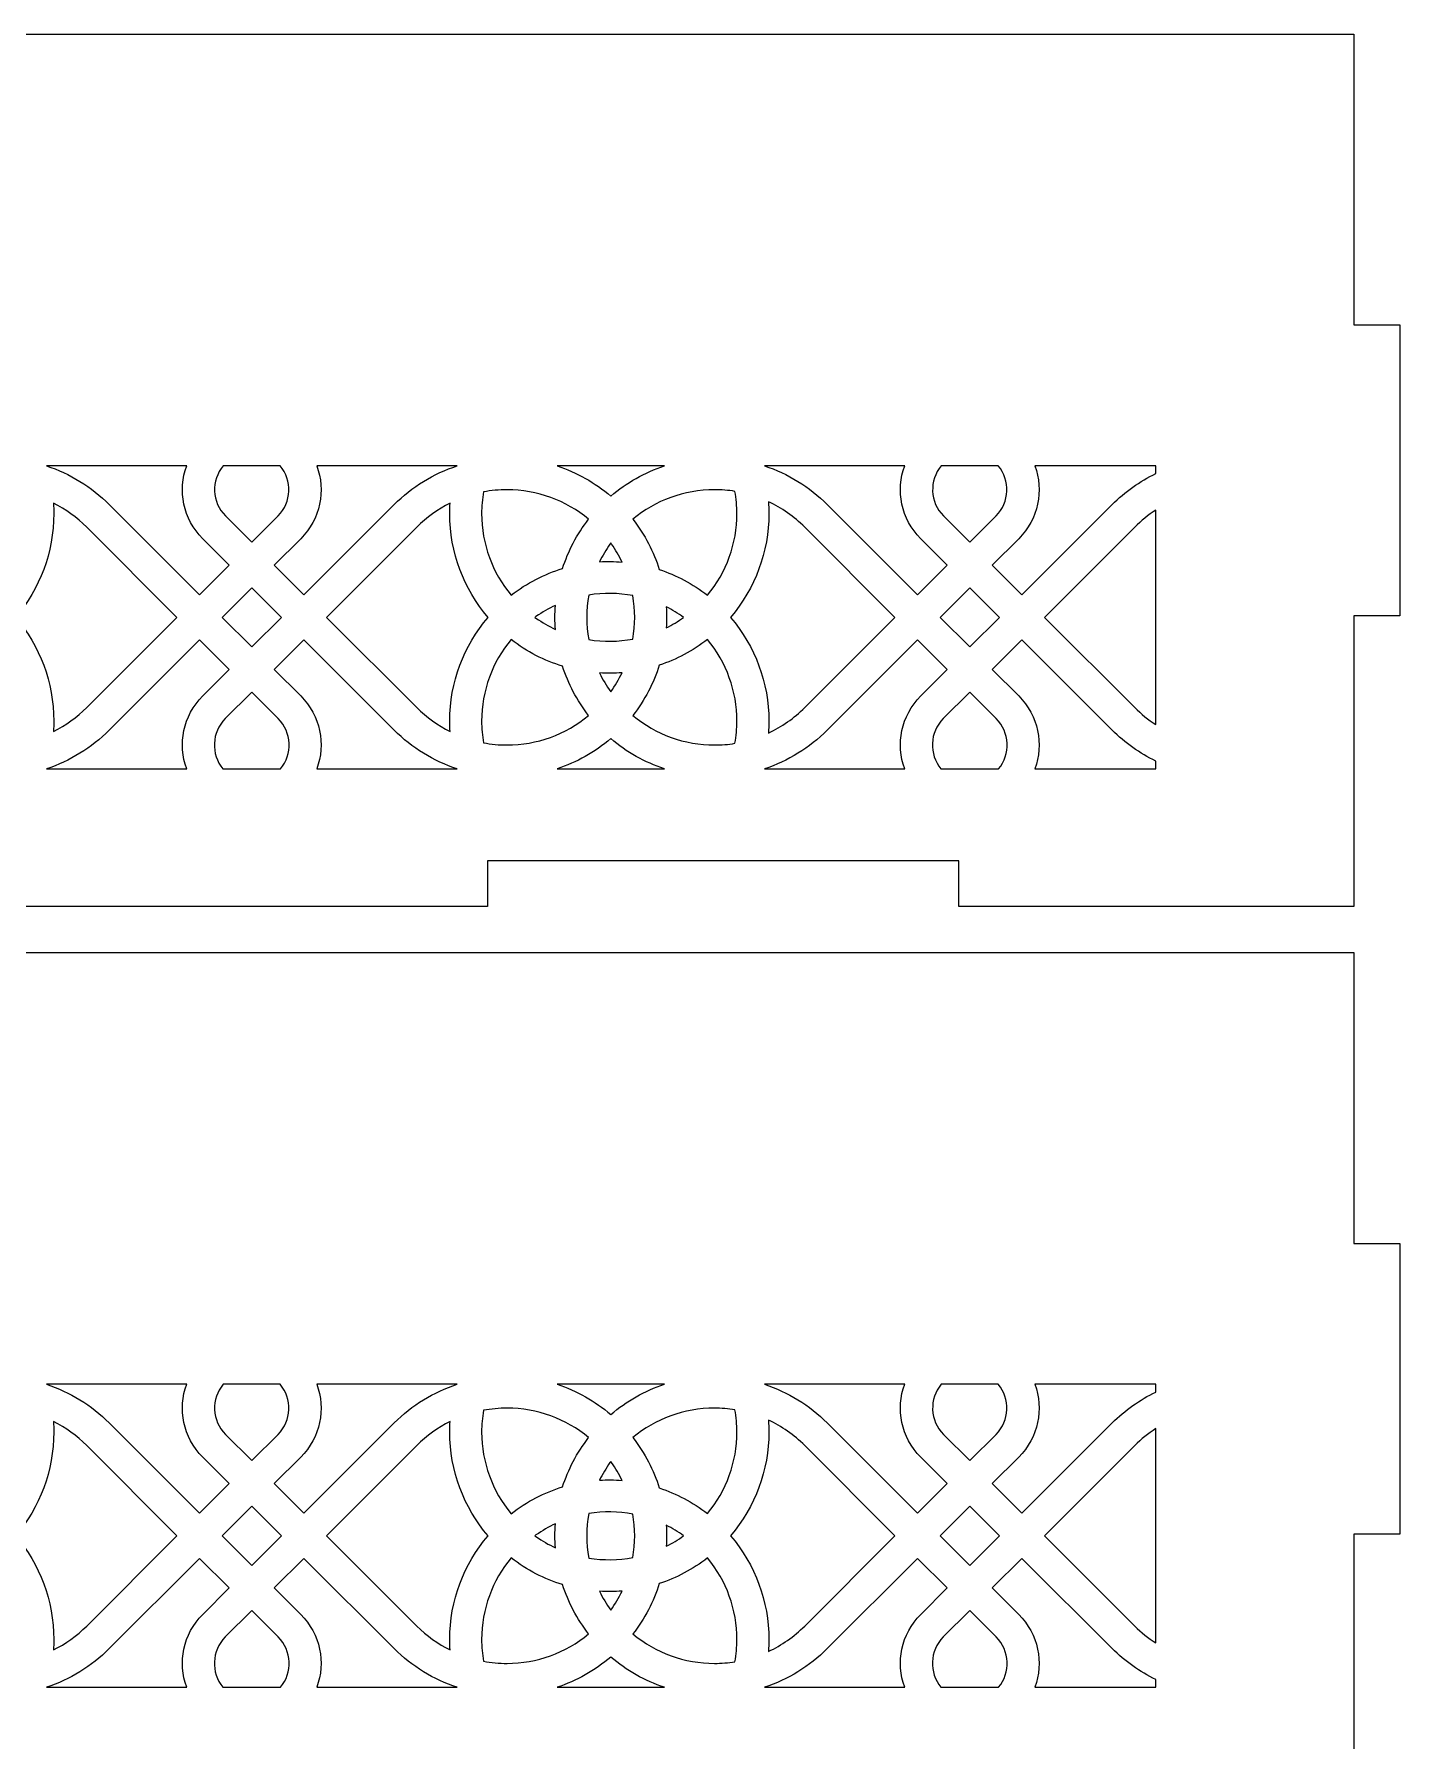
# Model space of a CAD drawing. Header units: millimetres. Extents: x 6 to 316, y -165 to 165.
# Drawn here: x 226.5 to 315.7, y -6.5 to 105 of the extents above; entities that cross this region are included whole.
import ezdxf

# ---------------------------------------------------------------- set-up
doc = ezdxf.new("R2010")
doc.units = ezdxf.units.MM
doc.header["$MEASUREMENT"] = 0
doc.layers.add('Camada 1', color=7, linetype='Continuous')

msp = doc.modelspace()

# ---------------------------------------------------------------- linework, layer by layer
at = {"layer": 'Camada 1', "color": 250, "lineweight": 20}
for points, knots in [([(256.0659, 51), (256.0659, 51), (286.8659, 51), (286.8659, 51), (286.8659, 51), (286.8659, 51), (286.8659, 48), (286.8659, 48), (286.8659, 48), (286.8659, 48), (312.6659, 48), (312.6659, 48), (312.6659, 48), (312.6659, 48), (312.6659, 67), (312.6659, 67), (312.6659, 67), (312.6659, 67), (315.6663, 67), (315.6663, 67), (315.6663, 67), (315.6663, 67), (315.6663, 86), (315.6663, 86), (315.6663, 86), (315.6663, 86), (312.6659, 86), (312.6659, 86), (312.6659, 86), (312.6659, 86), (312.6659, 105), (312.6659, 105), (312.6659, 105), (312.6659, 105), (165.6655, 105), (165.6655, 105), (165.6655, 105), (165.6655, 105), (165.6655, 86), (165.6655, 86), (165.6655, 86), (165.6655, 86), (168.6659, 86), (168.6659, 86), (168.6659, 86), (168.6659, 86), (168.6659, 67), (168.6659, 67), (168.6659, 67), (168.6659, 67), (165.6655, 67), (165.6655, 67), (165.6655, 67), (165.6655, 67), (165.6655, 48), (165.6655, 48), (165.6655, 48), (165.6655, 48), (194.4659, 48), (194.4659, 48), (194.4659, 48), (194.4659, 48), (194.4659, 51), (194.4659, 51), (194.4659, 51), (194.4659, 51), (225.2659, 51), (225.2659, 51), (225.2659, 51), (225.2659, 51), (225.2659, 48), (225.2659, 48), (225.2659, 48), (225.2659, 48), (256.0659, 48), (256.0659, 48), (256.0659, 48), (256.0659, 48), (256.0659, 51), (256.0659, 51)], [0, 0, 0, 0, 0.04761905, 0.04761905, 0.04761905, 0.04761905, 0.0952381, 0.0952381, 0.0952381, 0.0952381, 0.14285714, 0.14285714, 0.14285714, 0.14285714, 0.19047619, 0.19047619, 0.19047619, 0.19047619, 0.23809524, 0.23809524, 0.23809524, 0.23809524, 0.28571429, 0.28571429, 0.28571429, 0.28571429, 0.33333333, 0.33333333, 0.33333333, 0.33333333, 0.38095238, 0.38095238, 0.38095238, 0.38095238, 0.42857143, 0.42857143, 0.42857143, 0.42857143, 0.47619048, 0.47619048, 0.47619048, 0.47619048, 0.52380952, 0.52380952, 0.52380952, 0.52380952, 0.57142857, 0.57142857, 0.57142857, 0.57142857, 0.61904762, 0.61904762, 0.61904762, 0.61904762, 0.66666667, 0.66666667, 0.66666667, 0.66666667, 0.71428571, 0.71428571, 0.71428571, 0.71428571, 0.76190476, 0.76190476, 0.76190476, 0.76190476, 0.80952381, 0.80952381, 0.80952381, 0.80952381, 0.85714286, 0.85714286, 0.85714286, 0.85714286, 0.9047619, 0.9047619, 0.9047619, 0.9047619, 1, 1, 1, 1]), ([(227.2556, 76.7969), (227.2556, 76.7969), (236.417, 76.797), (236.417, 76.797), (236.417, 76.797), (235.8293, 75.1931), (236.179, 73.3233), (237.4665, 72.0358), (237.4665, 72.0358), (237.4665, 72.0358), (239.1936, 70.3088), (239.1936, 70.3088), (239.1936, 70.3088), (239.1936, 70.3088), (237.2571, 68.3724), (237.2571, 68.3724), (237.2571, 68.3724), (237.2571, 68.3724), (231.3608, 74.2684), (231.3608, 74.2684), (231.3608, 74.2684), (230.1979, 75.4314), (228.7887, 76.291), (227.2556, 76.7969)], [0, 0, 0, 0, 0.14285714, 0.14285714, 0.14285714, 0.14285714, 0.28571429, 0.28571429, 0.28571429, 0.28571429, 0.42857143, 0.42857143, 0.42857143, 0.42857143, 0.57142857, 0.57142857, 0.57142857, 0.57142857, 0.71428571, 0.71428571, 0.71428571, 0.71428571, 1, 1, 1, 1]), ([(242.5251, 76.797), (243.3276, 75.8439), (243.2801, 74.4187), (242.3828, 73.5213), (242.3828, 73.5213), (242.3828, 73.5213), (240.6675, 71.806), (240.6675, 71.806), (240.6675, 71.806), (240.6675, 71.806), (238.9522, 73.5213), (238.9522, 73.5213), (238.9522, 73.5213), (238.0549, 74.4187), (238.0074, 75.8439), (238.8099, 76.797), (238.8099, 76.797), (238.8099, 76.797), (242.5251, 76.797), (242.5251, 76.797)], [0, 0, 0, 0, 0.16666667, 0.16666667, 0.16666667, 0.16666667, 0.33333333, 0.33333333, 0.33333333, 0.33333333, 0.5, 0.5, 0.5, 0.5, 0.66666667, 0.66666667, 0.66666667, 0.66666667, 1, 1, 1, 1]), ([(249.9741, 74.2684), (249.9741, 74.2684), (244.0779, 68.3724), (244.0779, 68.3724), (244.0779, 68.3724), (244.0779, 68.3724), (242.1414, 70.3088), (242.1414, 70.3088), (242.1414, 70.3088), (242.1414, 70.3088), (243.8684, 72.0358), (243.8684, 72.0358), (243.8684, 72.0358), (245.1558, 73.3232), (245.5057, 75.193), (244.918, 76.797), (244.918, 76.797), (244.918, 76.797), (254.0793, 76.7969), (254.0793, 76.7969), (254.0793, 76.7969), (252.5462, 76.291), (251.1369, 75.4314), (249.9741, 74.2684)], [0, 0, 0, 0, 0.14285714, 0.14285714, 0.14285714, 0.14285714, 0.28571429, 0.28571429, 0.28571429, 0.28571429, 0.42857143, 0.42857143, 0.42857143, 0.42857143, 0.57142857, 0.57142857, 0.57142857, 0.57142857, 0.71428571, 0.71428571, 0.71428571, 0.71428571, 1, 1, 1, 1]), ([(260.6092, 76.797), (260.6092, 76.797), (267.6288, 76.797), (267.6288, 76.797), (267.6288, 76.797), (266.3392, 76.3715), (265.1469, 75.6982), (264.119, 74.8192), (264.119, 74.8192), (263.0911, 75.6982), (261.8988, 76.3715), (260.6092, 76.797)], [0, 0, 0, 0, 0.25, 0.25, 0.25, 0.25, 0.5, 0.5, 0.5, 0.5, 1, 1, 1, 1]), ([(278.264, 74.2684), (277.1008, 75.4317), (275.6909, 76.2916), (274.1574, 76.797), (274.1574, 76.797), (274.1574, 76.797), (283.3204, 76.797), (283.3204, 76.797), (283.3204, 76.797), (282.7325, 75.1931), (283.0822, 73.3232), (284.3696, 72.0358), (284.3696, 72.0358), (284.3696, 72.0358), (286.0968, 70.3088), (286.0968, 70.3088), (286.0968, 70.3088), (286.0968, 70.3088), (284.1603, 68.3724), (284.1603, 68.3724), (284.1603, 68.3724), (284.1603, 68.3724), (278.264, 74.2684), (278.264, 74.2684)], [0, 0, 0, 0, 0.14285714, 0.14285714, 0.14285714, 0.14285714, 0.28571429, 0.28571429, 0.28571429, 0.28571429, 0.42857143, 0.42857143, 0.42857143, 0.42857143, 0.57142857, 0.57142857, 0.57142857, 0.57142857, 0.71428571, 0.71428571, 0.71428571, 0.71428571, 1, 1, 1, 1]), ([(285.8553, 73.5213), (284.9581, 74.4187), (284.9106, 75.8439), (285.713, 76.797), (285.713, 76.797), (285.713, 76.797), (289.4282, 76.797), (289.4282, 76.797), (289.4282, 76.797), (290.2306, 75.8439), (290.1831, 74.4187), (289.2859, 73.5213), (289.2859, 73.5213), (289.2859, 73.5213), (287.5706, 71.806), (287.5706, 71.806), (287.5706, 71.806), (287.5706, 71.806), (285.8553, 73.5213), (285.8553, 73.5213)], [0, 0, 0, 0, 0.16666667, 0.16666667, 0.16666667, 0.16666667, 0.33333333, 0.33333333, 0.33333333, 0.33333333, 0.5, 0.5, 0.5, 0.5, 0.66666667, 0.66666667, 0.66666667, 0.66666667, 1, 1, 1, 1]), ([(290.7715, 72.0358), (292.059, 73.3232), (292.4088, 75.1931), (291.821, 76.797), (291.821, 76.797), (291.821, 76.797), (299.7242, 76.797), (299.7242, 76.797), (299.7242, 76.797), (299.7242, 76.797), (299.7242, 76.2887), (299.7242, 76.2887), (299.7242, 76.2887), (298.6781, 75.7849), (297.7138, 75.1052), (296.8773, 74.2684), (296.8773, 74.2684), (296.8773, 74.2684), (290.9811, 68.3724), (290.9811, 68.3724), (290.9811, 68.3724), (290.9811, 68.3724), (289.0446, 70.3088), (289.0446, 70.3088), (289.0446, 70.3088), (289.0446, 70.3088), (290.7715, 72.0358), (290.7715, 72.0358)], [0, 0, 0, 0, 0.125, 0.125, 0.125, 0.125, 0.25, 0.25, 0.25, 0.25, 0.375, 0.375, 0.375, 0.375, 0.5, 0.5, 0.5, 0.5, 0.625, 0.625, 0.625, 0.625, 0.75, 0.75, 0.75, 0.75, 1, 1, 1, 1]), ([(257.3441, 75.2367), (259.3267, 75.2367), (261.2038, 74.5334), (262.6759, 73.3094), (262.6759, 73.3094), (261.902, 72.3174), (261.3354, 71.2269), (260.9703, 70.091), (260.9703, 70.091), (259.7844, 69.7283), (258.6449, 69.1472), (257.6122, 68.3415), (257.6122, 68.3415), (256.3881, 69.8137), (255.6847, 71.6907), (255.6847, 73.6733), (255.6847, 73.6733), (255.6847, 74.1527), (255.7261, 74.6278), (255.8067, 75.0939), (255.8067, 75.0939), (256.3101, 75.1883), (256.8246, 75.2367), (257.3441, 75.2367)], [0, 0, 0, 0, 0.14285714, 0.14285714, 0.14285714, 0.14285714, 0.28571429, 0.28571429, 0.28571429, 0.28571429, 0.42857143, 0.42857143, 0.42857143, 0.42857143, 0.57142857, 0.57142857, 0.57142857, 0.57142857, 0.71428571, 0.71428571, 0.71428571, 0.71428571, 1, 1, 1, 1]), ([(265.5622, 73.3094), (267.0344, 74.5334), (268.9113, 75.2367), (270.8939, 75.2367), (270.8939, 75.2367), (271.3456, 75.2367), (271.7935, 75.2001), (272.2335, 75.1285), (272.2335, 75.1285), (272.3181, 74.6513), (272.3615, 74.1645), (272.3615, 73.6733), (272.3615, 73.6733), (272.3615, 71.7262), (271.6799, 69.8403), (270.4351, 68.3428), (270.4351, 68.3428), (269.4762, 69.0923), (268.4099, 69.6537), (267.2901, 70.0223), (267.2901, 70.0223), (266.9259, 71.1828), (266.3518, 72.2973), (265.5622, 73.3094)], [0, 0, 0, 0, 0.14285714, 0.14285714, 0.14285714, 0.14285714, 0.28571429, 0.28571429, 0.28571429, 0.28571429, 0.42857143, 0.42857143, 0.42857143, 0.42857143, 0.57142857, 0.57142857, 0.57142857, 0.57142857, 0.71428571, 0.71428571, 0.71428571, 0.71428571, 1, 1, 1, 1]), ([(235.783, 66.8985), (235.783, 66.8985), (229.8869, 61.0023), (229.8869, 61.0023), (229.8869, 61.0023), (229.2451, 60.3605), (228.5092, 59.8343), (227.7119, 59.4366), (227.7119, 59.4366), (227.7269, 59.6646), (227.7347, 59.8936), (227.7347, 60.1235), (227.7347, 60.1235), (227.7347, 62.6537), (226.8185, 65.0438), (225.2325, 66.8984), (225.2325, 66.8984), (226.8185, 68.753), (227.7347, 71.143), (227.7347, 73.6733), (227.7347, 73.6733), (227.7347, 73.9031), (227.7269, 74.1322), (227.7119, 74.3602), (227.7119, 74.3602), (228.5092, 73.9627), (229.2451, 73.4363), (229.8869, 72.7945), (229.8869, 72.7945), (229.8869, 72.7945), (235.783, 66.8985), (235.783, 66.8985)], [0, 0, 0, 0, 0.11111111, 0.11111111, 0.11111111, 0.11111111, 0.22222222, 0.22222222, 0.22222222, 0.22222222, 0.33333333, 0.33333333, 0.33333333, 0.33333333, 0.44444444, 0.44444444, 0.44444444, 0.44444444, 0.55555556, 0.55555556, 0.55555556, 0.55555556, 0.66666667, 0.66666667, 0.66666667, 0.66666667, 0.77777778, 0.77777778, 0.77777778, 0.77777778, 1, 1, 1, 1]), ([(253.6001, 73.6733), (253.6001, 71.143), (254.5164, 68.753), (256.1024, 66.8984), (256.1024, 66.8984), (254.5164, 65.0438), (253.6001, 62.6537), (253.6001, 60.1235), (253.6001, 60.1235), (253.6001, 59.8936), (253.608, 59.6646), (253.6231, 59.4366), (253.6231, 59.4366), (252.8257, 59.8343), (252.0898, 60.3605), (251.4481, 61.0023), (251.4481, 61.0023), (251.4481, 61.0023), (245.5519, 66.8985), (245.5519, 66.8985), (245.5519, 66.8985), (245.5519, 66.8985), (251.4481, 72.7945), (251.4481, 72.7945), (251.4481, 72.7945), (252.0898, 73.4363), (252.8257, 73.9627), (253.6231, 74.3602), (253.6231, 74.3602), (253.608, 74.1322), (253.6001, 73.9031), (253.6001, 73.6733)], [0, 0, 0, 0, 0.11111111, 0.11111111, 0.11111111, 0.11111111, 0.22222222, 0.22222222, 0.22222222, 0.22222222, 0.33333333, 0.33333333, 0.33333333, 0.33333333, 0.44444444, 0.44444444, 0.44444444, 0.44444444, 0.55555556, 0.55555556, 0.55555556, 0.55555556, 0.66666667, 0.66666667, 0.66666667, 0.66666667, 0.77777778, 0.77777778, 0.77777778, 0.77777778, 1, 1, 1, 1]), ([(274.4461, 73.6733), (274.4461, 73.9353), (274.4362, 74.1965), (274.4166, 74.456), (274.4166, 74.456), (275.2904, 74.0485), (276.0953, 73.4893), (276.7901, 72.7945), (276.7901, 72.7945), (276.7901, 72.7945), (282.6862, 66.8985), (282.6862, 66.8985), (282.6862, 66.8985), (282.6862, 66.8985), (276.7901, 61.0023), (276.7901, 61.0023), (276.7901, 61.0023), (276.0953, 60.3076), (275.2904, 59.7482), (274.4166, 59.341), (274.4166, 59.341), (274.4361, 59.6003), (274.4461, 59.8614), (274.4461, 60.1235), (274.4461, 60.1235), (274.4461, 62.6078), (273.5587, 65.0105), (271.9439, 66.8984), (271.9439, 66.8984), (273.5587, 68.7864), (274.4461, 71.1888), (274.4461, 73.6733)], [0, 0, 0, 0, 0.11111111, 0.11111111, 0.11111111, 0.11111111, 0.22222222, 0.22222222, 0.22222222, 0.22222222, 0.33333333, 0.33333333, 0.33333333, 0.33333333, 0.44444444, 0.44444444, 0.44444444, 0.44444444, 0.55555556, 0.55555556, 0.55555556, 0.55555556, 0.66666667, 0.66666667, 0.66666667, 0.66666667, 0.77777778, 0.77777778, 0.77777778, 0.77777778, 1, 1, 1, 1]), ([(299.7242, 59.8936), (299.2323, 60.2111), (298.7716, 60.582), (298.3512, 61.0023), (298.3512, 61.0023), (298.3512, 61.0023), (292.4551, 66.8985), (292.4551, 66.8985), (292.4551, 66.8985), (292.4551, 66.8985), (298.3512, 72.7945), (298.3512, 72.7945), (298.3512, 72.7945), (298.7716, 73.2148), (299.2323, 73.5858), (299.7242, 73.9032), (299.7242, 73.9032), (299.7242, 73.9032), (299.7242, 59.8936), (299.7242, 59.8936)], [0, 0, 0, 0, 0.16666667, 0.16666667, 0.16666667, 0.16666667, 0.33333333, 0.33333333, 0.33333333, 0.33333333, 0.5, 0.5, 0.5, 0.5, 0.66666667, 0.66666667, 0.66666667, 0.66666667, 1, 1, 1, 1]), ([(263.3854, 70.5271), (263.5781, 70.9251), (263.8051, 71.3126), (264.0667, 71.6856), (264.0667, 71.6856), (264.0667, 71.6856), (264.119, 71.7566), (264.119, 71.7566), (264.119, 71.7566), (264.119, 71.7566), (264.1713, 71.6856), (264.1713, 71.6856), (264.1713, 71.6856), (264.4363, 71.3081), (264.6653, 70.9157), (264.8596, 70.5124), (264.8596, 70.5124), (264.3699, 70.5519), (263.8771, 70.5571), (263.3854, 70.5271)], [0, 0, 0, 0, 0.16666667, 0.16666667, 0.16666667, 0.16666667, 0.33333333, 0.33333333, 0.33333333, 0.33333333, 0.5, 0.5, 0.5, 0.5, 0.66666667, 0.66666667, 0.66666667, 0.66666667, 1, 1, 1, 1]), ([(240.6675, 68.8347), (240.6675, 68.8347), (242.604, 66.8985), (242.604, 66.8985), (242.604, 66.8985), (242.604, 66.8985), (240.6675, 64.962), (240.6675, 64.962), (240.6675, 64.962), (240.6675, 64.962), (238.731, 66.8985), (238.731, 66.8985), (238.731, 66.8985), (238.731, 66.8985), (240.6675, 68.8347), (240.6675, 68.8347)], [0, 0, 0, 0, 0.2, 0.2, 0.2, 0.2, 0.4, 0.4, 0.4, 0.4, 0.6, 0.6, 0.6, 0.6, 1, 1, 1, 1]), ([(262.6826, 68.3546), (263.6408, 68.5101), (264.6158, 68.4959), (265.5617, 68.3185), (265.5617, 68.3185), (265.7243, 67.3745), (265.7216, 66.4128), (265.5602, 65.4779), (265.5602, 65.4779), (264.6153, 65.301), (263.6415, 65.2867), (262.6842, 65.4419), (262.6842, 65.4419), (262.5143, 66.4001), (262.5116, 67.3868), (262.6826, 68.3546)], [0, 0, 0, 0, 0.2, 0.2, 0.2, 0.2, 0.4, 0.4, 0.4, 0.4, 0.6, 0.6, 0.6, 0.6, 1, 1, 1, 1]), ([(285.6341, 66.8985), (285.6341, 66.8985), (287.5706, 68.8347), (287.5706, 68.8347), (287.5706, 68.8347), (287.5706, 68.8347), (289.5071, 66.8985), (289.5071, 66.8985), (289.5071, 66.8985), (289.5071, 66.8985), (287.5706, 64.962), (287.5706, 64.962), (287.5706, 64.962), (287.5706, 64.962), (285.6341, 66.8985), (285.6341, 66.8985)], [0, 0, 0, 0, 0.2, 0.2, 0.2, 0.2, 0.4, 0.4, 0.4, 0.4, 0.6, 0.6, 0.6, 0.6, 1, 1, 1, 1]), ([(259.2359, 66.9507), (259.6418, 67.2354), (260.0649, 67.4787), (260.5, 67.682), (260.5, 67.682), (260.4609, 67.1594), (260.4616, 66.6353), (260.5009, 66.1142), (260.5009, 66.1142), (260.0656, 66.3177), (259.6421, 66.5612), (259.2359, 66.846), (259.2359, 66.846), (259.2359, 66.846), (259.165, 66.8984), (259.165, 66.8984), (259.165, 66.8984), (259.165, 66.8984), (259.2359, 66.9507), (259.2359, 66.9507)], [0, 0, 0, 0, 0.16666667, 0.16666667, 0.16666667, 0.16666667, 0.33333333, 0.33333333, 0.33333333, 0.33333333, 0.5, 0.5, 0.5, 0.5, 0.66666667, 0.66666667, 0.66666667, 0.66666667, 1, 1, 1, 1]), ([(267.7443, 66.2096), (267.7748, 66.6677), (267.7745, 67.1278), (267.7444, 67.587), (267.7444, 67.587), (268.1387, 67.3906), (268.5195, 67.1621), (268.8806, 66.8968), (268.8806, 66.8968), (268.5195, 66.6346), (268.1387, 66.4059), (267.7443, 66.2096)], [0, 0, 0, 0, 0.25, 0.25, 0.25, 0.25, 0.5, 0.5, 0.5, 0.5, 1, 1, 1, 1]), ([(237.2571, 65.4244), (237.2571, 65.4244), (239.1936, 63.4879), (239.1936, 63.4879), (239.1936, 63.4879), (239.1936, 63.4879), (237.4665, 61.7611), (237.4665, 61.7611), (237.4665, 61.7611), (236.1791, 60.4737), (235.8293, 58.6039), (236.4169, 57), (236.4169, 57), (236.4169, 57), (227.2556, 57), (227.2556, 57), (227.2556, 57), (228.7886, 57.5057), (230.1979, 58.3655), (231.3608, 59.5283), (231.3608, 59.5283), (231.3608, 59.5283), (237.2571, 65.4244), (237.2571, 65.4244)], [0, 0, 0, 0, 0.14285714, 0.14285714, 0.14285714, 0.14285714, 0.28571429, 0.28571429, 0.28571429, 0.28571429, 0.42857143, 0.42857143, 0.42857143, 0.42857143, 0.57142857, 0.57142857, 0.57142857, 0.57142857, 0.71428571, 0.71428571, 0.71428571, 0.71428571, 1, 1, 1, 1]), ([(244.0779, 65.4244), (244.0779, 65.4244), (249.9741, 59.5283), (249.9741, 59.5283), (249.9741, 59.5283), (251.137, 58.3655), (252.5463, 57.5057), (254.0793, 57), (254.0793, 57), (254.0793, 57), (244.918, 57), (244.918, 57), (244.918, 57), (245.5057, 58.604), (245.1558, 60.4737), (243.8683, 61.7611), (243.8683, 61.7611), (243.8683, 61.7611), (242.1414, 63.4879), (242.1414, 63.4879), (242.1414, 63.4879), (242.1414, 63.4879), (244.0779, 65.4244), (244.0779, 65.4244)], [0, 0, 0, 0, 0.14285714, 0.14285714, 0.14285714, 0.14285714, 0.28571429, 0.28571429, 0.28571429, 0.28571429, 0.42857143, 0.42857143, 0.42857143, 0.42857143, 0.57142857, 0.57142857, 0.57142857, 0.57142857, 0.71428571, 0.71428571, 0.71428571, 0.71428571, 1, 1, 1, 1]), ([(260.971, 63.7054), (261.3391, 62.5585), (261.9086, 61.4664), (262.6746, 60.4865), (262.6746, 60.4865), (261.1772, 59.2417), (259.2914, 58.5601), (257.3441, 58.5601), (257.3441, 58.5601), (256.8246, 58.5601), (256.3101, 58.6086), (255.8067, 58.7029), (255.8067, 58.7029), (255.7262, 59.1691), (255.6847, 59.644), (255.6847, 60.1235), (255.6847, 60.1235), (255.6847, 62.1061), (256.3881, 63.9831), (257.6122, 65.4553), (257.6122, 65.4553), (258.645, 64.6493), (259.7848, 64.0683), (260.971, 63.7054)], [0, 0, 0, 0, 0.14285714, 0.14285714, 0.14285714, 0.14285714, 0.28571429, 0.28571429, 0.28571429, 0.28571429, 0.42857143, 0.42857143, 0.42857143, 0.42857143, 0.57142857, 0.57142857, 0.57142857, 0.57142857, 0.71428571, 0.71428571, 0.71428571, 0.71428571, 1, 1, 1, 1]), ([(265.5635, 60.4865), (266.3446, 61.4861), (266.9212, 62.602), (267.2884, 63.774), (267.2884, 63.774), (268.4091, 64.1426), (269.4757, 64.7041), (270.4351, 65.454), (270.4351, 65.454), (271.6799, 63.9566), (272.3615, 62.0707), (272.3615, 60.1235), (272.3615, 60.1235), (272.3615, 59.6322), (272.3181, 59.1456), (272.2335, 58.6684), (272.2335, 58.6684), (271.7935, 58.5966), (271.3456, 58.5601), (270.8939, 58.5601), (270.8939, 58.5601), (268.9468, 58.5601), (267.061, 59.2417), (265.5635, 60.4865)], [0, 0, 0, 0, 0.14285714, 0.14285714, 0.14285714, 0.14285714, 0.28571429, 0.28571429, 0.28571429, 0.28571429, 0.42857143, 0.42857143, 0.42857143, 0.42857143, 0.57142857, 0.57142857, 0.57142857, 0.57142857, 0.71428571, 0.71428571, 0.71428571, 0.71428571, 1, 1, 1, 1]), ([(278.264, 59.5283), (278.264, 59.5283), (284.1603, 65.4244), (284.1603, 65.4244), (284.1603, 65.4244), (284.1603, 65.4244), (286.0968, 63.4879), (286.0968, 63.4879), (286.0968, 63.4879), (286.0968, 63.4879), (284.3697, 61.7611), (284.3697, 61.7611), (284.3697, 61.7611), (283.0823, 60.4737), (282.7326, 58.604), (283.3203, 57), (283.3203, 57), (283.3203, 57), (274.1588, 57), (274.1588, 57), (274.1588, 57), (275.6918, 57.5059), (277.1012, 58.3654), (278.264, 59.5283)], [0, 0, 0, 0, 0.14285714, 0.14285714, 0.14285714, 0.14285714, 0.28571429, 0.28571429, 0.28571429, 0.28571429, 0.42857143, 0.42857143, 0.42857143, 0.42857143, 0.57142857, 0.57142857, 0.57142857, 0.57142857, 0.71428571, 0.71428571, 0.71428571, 0.71428571, 1, 1, 1, 1]), ([(291.821, 57), (292.4087, 58.604), (292.0589, 60.4737), (290.7714, 61.7611), (290.7714, 61.7611), (290.7714, 61.7611), (289.0446, 63.4879), (289.0446, 63.4879), (289.0446, 63.4879), (289.0446, 63.4879), (290.9811, 65.4244), (290.9811, 65.4244), (290.9811, 65.4244), (290.9811, 65.4244), (296.8773, 59.5283), (296.8773, 59.5283), (296.8773, 59.5283), (297.7138, 58.6916), (298.6781, 58.012), (299.7242, 57.5081), (299.7242, 57.5081), (299.7242, 57.5081), (299.7242, 57), (299.7242, 57), (299.7242, 57), (299.7242, 57), (291.821, 57), (291.821, 57)], [0, 0, 0, 0, 0.125, 0.125, 0.125, 0.125, 0.25, 0.25, 0.25, 0.25, 0.375, 0.375, 0.375, 0.375, 0.5, 0.5, 0.5, 0.5, 0.625, 0.625, 0.625, 0.625, 0.75, 0.75, 0.75, 0.75, 1, 1, 1, 1]), ([(263.3851, 63.2696), (263.8771, 63.2398), (264.3701, 63.2449), (264.8602, 63.2843), (264.8602, 63.2843), (264.6526, 62.8519), (264.4064, 62.4349), (264.1159, 62.0389), (264.1159, 62.0389), (263.835, 62.4303), (263.5912, 62.8425), (263.3851, 63.2696)], [0, 0, 0, 0, 0.25, 0.25, 0.25, 0.25, 0.5, 0.5, 0.5, 0.5, 1, 1, 1, 1]), ([(240.6675, 62.0139), (240.6675, 62.0139), (242.3944, 60.287), (242.3944, 60.287), (242.3944, 60.287), (243.2942, 59.3871), (243.345, 57.9595), (242.5467, 57), (242.5467, 57), (242.5467, 57), (238.7882, 57), (238.7882, 57), (238.7882, 57), (237.9898, 57.9595), (238.0406, 59.3871), (238.9405, 60.287), (238.9405, 60.287), (238.9405, 60.287), (240.6675, 62.0139), (240.6675, 62.0139)], [0, 0, 0, 0, 0.16666667, 0.16666667, 0.16666667, 0.16666667, 0.33333333, 0.33333333, 0.33333333, 0.33333333, 0.5, 0.5, 0.5, 0.5, 0.66666667, 0.66666667, 0.66666667, 0.66666667, 1, 1, 1, 1]), ([(285.6914, 57), (284.893, 57.9595), (284.9438, 59.3871), (285.8437, 60.287), (285.8437, 60.287), (285.8437, 60.287), (287.5706, 62.0139), (287.5706, 62.0139), (287.5706, 62.0139), (287.5706, 62.0139), (289.2976, 60.287), (289.2976, 60.287), (289.2976, 60.287), (290.1974, 59.3871), (290.2482, 57.9595), (289.4499, 57), (289.4499, 57), (289.4499, 57), (285.6914, 57), (285.6914, 57)], [0, 0, 0, 0, 0.16666667, 0.16666667, 0.16666667, 0.16666667, 0.33333333, 0.33333333, 0.33333333, 0.33333333, 0.5, 0.5, 0.5, 0.5, 0.66666667, 0.66666667, 0.66666667, 0.66666667, 1, 1, 1, 1]), ([(260.6089, 57), (261.8866, 57.4215), (263.0807, 58.0896), (264.119, 58.9777), (264.119, 58.9777), (265.1573, 58.0896), (266.3514, 57.4215), (267.6291, 57), (267.6291, 57), (267.6291, 57), (260.6089, 57), (260.6089, 57)], [0, 0, 0, 0, 0.25, 0.25, 0.25, 0.25, 0.5, 0.5, 0.5, 0.5, 1, 1, 1, 1]), ([(256.0659, -9), (256.0659, -9), (286.8659, -9), (286.8659, -9), (286.8659, -9), (286.8659, -9), (286.8659, -12), (286.8659, -12), (286.8659, -12), (286.8659, -12), (312.6659, -12), (312.6659, -12), (312.6659, -12), (312.6659, -12), (312.6659, 7), (312.6659, 7), (312.6659, 7), (312.6659, 7), (315.6663, 7), (315.6663, 7), (315.6663, 7), (315.6663, 7), (315.6663, 26), (315.6663, 26), (315.6663, 26), (315.6663, 26), (312.6659, 26), (312.6659, 26), (312.6659, 26), (312.6659, 26), (312.6659, 45), (312.6659, 45), (312.6659, 45), (312.6659, 45), (165.6655, 45), (165.6655, 45), (165.6655, 45), (165.6655, 45), (165.6655, 26), (165.6655, 26), (165.6655, 26), (165.6655, 26), (168.6659, 26), (168.6659, 26), (168.6659, 26), (168.6659, 26), (168.6659, 7), (168.6659, 7), (168.6659, 7), (168.6659, 7), (165.6655, 7), (165.6655, 7), (165.6655, 7), (165.6655, 7), (165.6655, -12), (165.6655, -12), (165.6655, -12), (165.6655, -12), (194.4659, -12), (194.4659, -12), (194.4659, -12), (194.4659, -12), (194.4659, -9), (194.4659, -9), (194.4659, -9), (194.4659, -9), (225.2659, -9), (225.2659, -9), (225.2659, -9), (225.2659, -9), (225.2659, -12), (225.2659, -12), (225.2659, -12), (225.2659, -12), (256.0659, -12), (256.0659, -12), (256.0659, -12), (256.0659, -12), (256.0659, -9), (256.0659, -9)], [0, 0, 0, 0, 0.04761905, 0.04761905, 0.04761905, 0.04761905, 0.0952381, 0.0952381, 0.0952381, 0.0952381, 0.14285714, 0.14285714, 0.14285714, 0.14285714, 0.19047619, 0.19047619, 0.19047619, 0.19047619, 0.23809524, 0.23809524, 0.23809524, 0.23809524, 0.28571429, 0.28571429, 0.28571429, 0.28571429, 0.33333333, 0.33333333, 0.33333333, 0.33333333, 0.38095238, 0.38095238, 0.38095238, 0.38095238, 0.42857143, 0.42857143, 0.42857143, 0.42857143, 0.47619048, 0.47619048, 0.47619048, 0.47619048, 0.52380952, 0.52380952, 0.52380952, 0.52380952, 0.57142857, 0.57142857, 0.57142857, 0.57142857, 0.61904762, 0.61904762, 0.61904762, 0.61904762, 0.66666667, 0.66666667, 0.66666667, 0.66666667, 0.71428571, 0.71428571, 0.71428571, 0.71428571, 0.76190476, 0.76190476, 0.76190476, 0.76190476, 0.80952381, 0.80952381, 0.80952381, 0.80952381, 0.85714286, 0.85714286, 0.85714286, 0.85714286, 0.9047619, 0.9047619, 0.9047619, 0.9047619, 1, 1, 1, 1]), ([(227.2556, 16.7969), (227.2556, 16.7969), (236.417, 16.797), (236.417, 16.797), (236.417, 16.797), (235.8293, 15.1931), (236.179, 13.3233), (237.4665, 12.0358), (237.4665, 12.0358), (237.4665, 12.0358), (239.1936, 10.3088), (239.1936, 10.3088), (239.1936, 10.3088), (239.1936, 10.3088), (237.2571, 8.3724), (237.2571, 8.3724), (237.2571, 8.3724), (237.2571, 8.3724), (231.3608, 14.2684), (231.3608, 14.2684), (231.3608, 14.2684), (230.1979, 15.4314), (228.7887, 16.291), (227.2556, 16.7969)], [0, 0, 0, 0, 0.14285714, 0.14285714, 0.14285714, 0.14285714, 0.28571429, 0.28571429, 0.28571429, 0.28571429, 0.42857143, 0.42857143, 0.42857143, 0.42857143, 0.57142857, 0.57142857, 0.57142857, 0.57142857, 0.71428571, 0.71428571, 0.71428571, 0.71428571, 1, 1, 1, 1]), ([(242.5251, 16.797), (243.3276, 15.8439), (243.2801, 14.4187), (242.3828, 13.5213), (242.3828, 13.5213), (242.3828, 13.5213), (240.6675, 11.806), (240.6675, 11.806), (240.6675, 11.806), (240.6675, 11.806), (238.9522, 13.5213), (238.9522, 13.5213), (238.9522, 13.5213), (238.0549, 14.4187), (238.0074, 15.8439), (238.8099, 16.797), (238.8099, 16.797), (238.8099, 16.797), (242.5251, 16.797), (242.5251, 16.797)], [0, 0, 0, 0, 0.16666667, 0.16666667, 0.16666667, 0.16666667, 0.33333333, 0.33333333, 0.33333333, 0.33333333, 0.5, 0.5, 0.5, 0.5, 0.66666667, 0.66666667, 0.66666667, 0.66666667, 1, 1, 1, 1]), ([(244.918, 16.797), (244.918, 16.797), (254.0793, 16.7969), (254.0793, 16.7969), (254.0793, 16.7969), (252.5462, 16.291), (251.1369, 15.4314), (249.9741, 14.2684), (249.9741, 14.2684), (249.9741, 14.2684), (244.0779, 8.3724), (244.0779, 8.3724), (244.0779, 8.3724), (244.0779, 8.3724), (242.1414, 10.3088), (242.1414, 10.3088), (242.1414, 10.3088), (242.1414, 10.3088), (243.8684, 12.0358), (243.8684, 12.0358), (243.8684, 12.0358), (245.1558, 13.3232), (245.5057, 15.193), (244.918, 16.797)], [0, 0, 0, 0, 0.14285714, 0.14285714, 0.14285714, 0.14285714, 0.28571429, 0.28571429, 0.28571429, 0.28571429, 0.42857143, 0.42857143, 0.42857143, 0.42857143, 0.57142857, 0.57142857, 0.57142857, 0.57142857, 0.71428571, 0.71428571, 0.71428571, 0.71428571, 1, 1, 1, 1]), ([(260.6092, 16.797), (260.6092, 16.797), (267.6288, 16.797), (267.6288, 16.797), (267.6288, 16.797), (266.3392, 16.3715), (265.1469, 15.6982), (264.119, 14.8192), (264.119, 14.8192), (263.0911, 15.6982), (261.8988, 16.3715), (260.6092, 16.797)], [0, 0, 0, 0, 0.25, 0.25, 0.25, 0.25, 0.5, 0.5, 0.5, 0.5, 1, 1, 1, 1]), ([(274.1574, 16.797), (274.1574, 16.797), (283.3204, 16.797), (283.3204, 16.797), (283.3204, 16.797), (282.7325, 15.1931), (283.0822, 13.3232), (284.3696, 12.0358), (284.3696, 12.0358), (284.3696, 12.0358), (286.0968, 10.3088), (286.0968, 10.3088), (286.0968, 10.3088), (286.0968, 10.3088), (284.1603, 8.3724), (284.1603, 8.3724), (284.1603, 8.3724), (284.1603, 8.3724), (278.264, 14.2684), (278.264, 14.2684), (278.264, 14.2684), (277.1008, 15.4317), (275.6909, 16.2916), (274.1574, 16.797)], [0, 0, 0, 0, 0.14285714, 0.14285714, 0.14285714, 0.14285714, 0.28571429, 0.28571429, 0.28571429, 0.28571429, 0.42857143, 0.42857143, 0.42857143, 0.42857143, 0.57142857, 0.57142857, 0.57142857, 0.57142857, 0.71428571, 0.71428571, 0.71428571, 0.71428571, 1, 1, 1, 1]), ([(285.713, 16.797), (285.713, 16.797), (289.4282, 16.797), (289.4282, 16.797), (289.4282, 16.797), (290.2306, 15.8439), (290.1831, 14.4187), (289.2859, 13.5213), (289.2859, 13.5213), (289.2859, 13.5213), (287.5706, 11.806), (287.5706, 11.806), (287.5706, 11.806), (287.5706, 11.806), (285.8553, 13.5213), (285.8553, 13.5213), (285.8553, 13.5213), (284.9581, 14.4187), (284.9106, 15.8439), (285.713, 16.797)], [0, 0, 0, 0, 0.16666667, 0.16666667, 0.16666667, 0.16666667, 0.33333333, 0.33333333, 0.33333333, 0.33333333, 0.5, 0.5, 0.5, 0.5, 0.66666667, 0.66666667, 0.66666667, 0.66666667, 1, 1, 1, 1]), ([(291.821, 16.797), (291.821, 16.797), (299.7242, 16.797), (299.7242, 16.797), (299.7242, 16.797), (299.7242, 16.797), (299.7242, 16.2887), (299.7242, 16.2887), (299.7242, 16.2887), (298.6781, 15.7849), (297.7138, 15.1052), (296.8773, 14.2684), (296.8773, 14.2684), (296.8773, 14.2684), (290.9811, 8.3724), (290.9811, 8.3724), (290.9811, 8.3724), (290.9811, 8.3724), (289.0446, 10.3088), (289.0446, 10.3088), (289.0446, 10.3088), (289.0446, 10.3088), (290.7715, 12.0358), (290.7715, 12.0358), (290.7715, 12.0358), (292.059, 13.3232), (292.4088, 15.1931), (291.821, 16.797)], [0, 0, 0, 0, 0.125, 0.125, 0.125, 0.125, 0.25, 0.25, 0.25, 0.25, 0.375, 0.375, 0.375, 0.375, 0.5, 0.5, 0.5, 0.5, 0.625, 0.625, 0.625, 0.625, 0.75, 0.75, 0.75, 0.75, 1, 1, 1, 1]), ([(255.8067, 15.0939), (256.3101, 15.1883), (256.8246, 15.2367), (257.3441, 15.2367), (257.3441, 15.2367), (259.3267, 15.2367), (261.2038, 14.5334), (262.6759, 13.3094), (262.6759, 13.3094), (261.902, 12.3174), (261.3354, 11.2269), (260.9703, 10.091), (260.9703, 10.091), (259.7844, 9.7283), (258.6449, 9.1472), (257.6122, 8.3415), (257.6122, 8.3415), (256.3881, 9.8137), (255.6847, 11.6907), (255.6847, 13.6733), (255.6847, 13.6733), (255.6847, 14.1527), (255.7261, 14.6278), (255.8067, 15.0939)], [0, 0, 0, 0, 0.14285714, 0.14285714, 0.14285714, 0.14285714, 0.28571429, 0.28571429, 0.28571429, 0.28571429, 0.42857143, 0.42857143, 0.42857143, 0.42857143, 0.57142857, 0.57142857, 0.57142857, 0.57142857, 0.71428571, 0.71428571, 0.71428571, 0.71428571, 1, 1, 1, 1]), ([(265.5622, 13.3094), (267.0344, 14.5334), (268.9113, 15.2367), (270.8939, 15.2367), (270.8939, 15.2367), (271.3456, 15.2367), (271.7935, 15.2001), (272.2335, 15.1285), (272.2335, 15.1285), (272.3181, 14.6513), (272.3615, 14.1645), (272.3615, 13.6733), (272.3615, 13.6733), (272.3615, 11.7262), (271.6799, 9.8403), (270.4351, 8.3428), (270.4351, 8.3428), (269.4762, 9.0923), (268.4099, 9.6537), (267.2901, 10.0223), (267.2901, 10.0223), (266.9259, 11.1828), (266.3518, 12.2973), (265.5622, 13.3094)], [0, 0, 0, 0, 0.14285714, 0.14285714, 0.14285714, 0.14285714, 0.28571429, 0.28571429, 0.28571429, 0.28571429, 0.42857143, 0.42857143, 0.42857143, 0.42857143, 0.57142857, 0.57142857, 0.57142857, 0.57142857, 0.71428571, 0.71428571, 0.71428571, 0.71428571, 1, 1, 1, 1]), ([(229.8869, 12.7945), (229.8869, 12.7945), (235.783, 6.8985), (235.783, 6.8985), (235.783, 6.8985), (235.783, 6.8985), (229.8869, 1.0023), (229.8869, 1.0023), (229.8869, 1.0023), (229.2451, 0.3605), (228.5092, -0.1657), (227.7119, -0.5634), (227.7119, -0.5634), (227.7269, -0.3354), (227.7347, -0.1064), (227.7347, 0.1235), (227.7347, 0.1235), (227.7347, 2.6537), (226.8185, 5.0438), (225.2325, 6.8984), (225.2325, 6.8984), (226.8185, 8.753), (227.7347, 11.143), (227.7347, 13.6733), (227.7347, 13.6733), (227.7347, 13.9031), (227.7269, 14.1322), (227.7119, 14.3602), (227.7119, 14.3602), (228.5092, 13.9627), (229.2451, 13.4363), (229.8869, 12.7945)], [0, 0, 0, 0, 0.11111111, 0.11111111, 0.11111111, 0.11111111, 0.22222222, 0.22222222, 0.22222222, 0.22222222, 0.33333333, 0.33333333, 0.33333333, 0.33333333, 0.44444444, 0.44444444, 0.44444444, 0.44444444, 0.55555556, 0.55555556, 0.55555556, 0.55555556, 0.66666667, 0.66666667, 0.66666667, 0.66666667, 0.77777778, 0.77777778, 0.77777778, 0.77777778, 1, 1, 1, 1]), ([(253.6001, 13.6733), (253.6001, 11.143), (254.5164, 8.753), (256.1024, 6.8984), (256.1024, 6.8984), (254.5164, 5.0438), (253.6001, 2.6537), (253.6001, 0.1235), (253.6001, 0.1235), (253.6001, -0.1064), (253.608, -0.3354), (253.6231, -0.5634), (253.6231, -0.5634), (252.8257, -0.1657), (252.0898, 0.3605), (251.4481, 1.0023), (251.4481, 1.0023), (251.4481, 1.0023), (245.5519, 6.8985), (245.5519, 6.8985), (245.5519, 6.8985), (245.5519, 6.8985), (251.4481, 12.7945), (251.4481, 12.7945), (251.4481, 12.7945), (252.0898, 13.4363), (252.8257, 13.9627), (253.6231, 14.3602), (253.6231, 14.3602), (253.608, 14.1322), (253.6001, 13.9031), (253.6001, 13.6733)], [0, 0, 0, 0, 0.11111111, 0.11111111, 0.11111111, 0.11111111, 0.22222222, 0.22222222, 0.22222222, 0.22222222, 0.33333333, 0.33333333, 0.33333333, 0.33333333, 0.44444444, 0.44444444, 0.44444444, 0.44444444, 0.55555556, 0.55555556, 0.55555556, 0.55555556, 0.66666667, 0.66666667, 0.66666667, 0.66666667, 0.77777778, 0.77777778, 0.77777778, 0.77777778, 1, 1, 1, 1]), ([(271.9439, 6.8984), (273.5587, 8.7864), (274.4461, 11.1888), (274.4461, 13.6733), (274.4461, 13.6733), (274.4461, 13.9353), (274.4362, 14.1965), (274.4166, 14.456), (274.4166, 14.456), (275.2904, 14.0485), (276.0953, 13.4893), (276.7901, 12.7945), (276.7901, 12.7945), (276.7901, 12.7945), (282.6862, 6.8985), (282.6862, 6.8985), (282.6862, 6.8985), (282.6862, 6.8985), (276.7901, 1.0023), (276.7901, 1.0023), (276.7901, 1.0023), (276.0953, 0.3076), (275.2904, -0.2518), (274.4166, -0.659), (274.4166, -0.659), (274.4361, -0.3997), (274.4461, -0.1386), (274.4461, 0.1235), (274.4461, 0.1235), (274.4461, 2.6078), (273.5587, 5.0105), (271.9439, 6.8984)], [0, 0, 0, 0, 0.11111111, 0.11111111, 0.11111111, 0.11111111, 0.22222222, 0.22222222, 0.22222222, 0.22222222, 0.33333333, 0.33333333, 0.33333333, 0.33333333, 0.44444444, 0.44444444, 0.44444444, 0.44444444, 0.55555556, 0.55555556, 0.55555556, 0.55555556, 0.66666667, 0.66666667, 0.66666667, 0.66666667, 0.77777778, 0.77777778, 0.77777778, 0.77777778, 1, 1, 1, 1]), ([(299.7242, -0.1064), (299.2323, 0.2111), (298.7716, 0.582), (298.3512, 1.0023), (298.3512, 1.0023), (298.3512, 1.0023), (292.4551, 6.8985), (292.4551, 6.8985), (292.4551, 6.8985), (292.4551, 6.8985), (298.3512, 12.7945), (298.3512, 12.7945), (298.3512, 12.7945), (298.7716, 13.2148), (299.2323, 13.5858), (299.7242, 13.9032), (299.7242, 13.9032), (299.7242, 13.9032), (299.7242, -0.1064), (299.7242, -0.1064)], [0, 0, 0, 0, 0.16666667, 0.16666667, 0.16666667, 0.16666667, 0.33333333, 0.33333333, 0.33333333, 0.33333333, 0.5, 0.5, 0.5, 0.5, 0.66666667, 0.66666667, 0.66666667, 0.66666667, 1, 1, 1, 1]), ([(263.3854, 10.5271), (263.5781, 10.9251), (263.8051, 11.3126), (264.0667, 11.6856), (264.0667, 11.6856), (264.0667, 11.6856), (264.119, 11.7566), (264.119, 11.7566), (264.119, 11.7566), (264.119, 11.7566), (264.1713, 11.6856), (264.1713, 11.6856), (264.1713, 11.6856), (264.4363, 11.3081), (264.6653, 10.9157), (264.8596, 10.5124), (264.8596, 10.5124), (264.3699, 10.5519), (263.8771, 10.5571), (263.3854, 10.5271)], [0, 0, 0, 0, 0.16666667, 0.16666667, 0.16666667, 0.16666667, 0.33333333, 0.33333333, 0.33333333, 0.33333333, 0.5, 0.5, 0.5, 0.5, 0.66666667, 0.66666667, 0.66666667, 0.66666667, 1, 1, 1, 1]), ([(240.6675, 8.8347), (240.6675, 8.8347), (242.604, 6.8985), (242.604, 6.8985), (242.604, 6.8985), (242.604, 6.8985), (240.6675, 4.962), (240.6675, 4.962), (240.6675, 4.962), (240.6675, 4.962), (238.731, 6.8985), (238.731, 6.8985), (238.731, 6.8985), (238.731, 6.8985), (240.6675, 8.8347), (240.6675, 8.8347)], [0, 0, 0, 0, 0.2, 0.2, 0.2, 0.2, 0.4, 0.4, 0.4, 0.4, 0.6, 0.6, 0.6, 0.6, 1, 1, 1, 1]), ([(262.6842, 5.4419), (262.5143, 6.4001), (262.5116, 7.3868), (262.6826, 8.3546), (262.6826, 8.3546), (263.6408, 8.5101), (264.6158, 8.4959), (265.5617, 8.3185), (265.5617, 8.3185), (265.7243, 7.3745), (265.7216, 6.4128), (265.5602, 5.4779), (265.5602, 5.4779), (264.6153, 5.301), (263.6415, 5.2867), (262.6842, 5.4419)], [0, 0, 0, 0, 0.2, 0.2, 0.2, 0.2, 0.4, 0.4, 0.4, 0.4, 0.6, 0.6, 0.6, 0.6, 1, 1, 1, 1]), ([(285.6341, 6.8985), (285.6341, 6.8985), (287.5706, 8.8347), (287.5706, 8.8347), (287.5706, 8.8347), (287.5706, 8.8347), (289.5071, 6.8985), (289.5071, 6.8985), (289.5071, 6.8985), (289.5071, 6.8985), (287.5706, 4.962), (287.5706, 4.962), (287.5706, 4.962), (287.5706, 4.962), (285.6341, 6.8985), (285.6341, 6.8985)], [0, 0, 0, 0, 0.2, 0.2, 0.2, 0.2, 0.4, 0.4, 0.4, 0.4, 0.6, 0.6, 0.6, 0.6, 1, 1, 1, 1]), ([(259.2359, 6.9507), (259.6418, 7.2354), (260.0649, 7.4787), (260.5, 7.682), (260.5, 7.682), (260.4609, 7.1594), (260.4616, 6.6353), (260.5009, 6.1142), (260.5009, 6.1142), (260.0656, 6.3177), (259.6421, 6.5612), (259.2359, 6.846), (259.2359, 6.846), (259.2359, 6.846), (259.165, 6.8984), (259.165, 6.8984), (259.165, 6.8984), (259.165, 6.8984), (259.2359, 6.9507), (259.2359, 6.9507)], [0, 0, 0, 0, 0.16666667, 0.16666667, 0.16666667, 0.16666667, 0.33333333, 0.33333333, 0.33333333, 0.33333333, 0.5, 0.5, 0.5, 0.5, 0.66666667, 0.66666667, 0.66666667, 0.66666667, 1, 1, 1, 1]), ([(267.7443, 6.2096), (267.7748, 6.6677), (267.7745, 7.1278), (267.7444, 7.587), (267.7444, 7.587), (268.1387, 7.3906), (268.5195, 7.1621), (268.8806, 6.8968), (268.8806, 6.8968), (268.5195, 6.6346), (268.1387, 6.4059), (267.7443, 6.2096)], [0, 0, 0, 0, 0.25, 0.25, 0.25, 0.25, 0.5, 0.5, 0.5, 0.5, 1, 1, 1, 1]), ([(227.2556, -3), (228.7886, -2.4943), (230.1979, -1.6345), (231.3608, -0.4717), (231.3608, -0.4717), (231.3608, -0.4717), (237.2571, 5.4244), (237.2571, 5.4244), (237.2571, 5.4244), (237.2571, 5.4244), (239.1936, 3.4879), (239.1936, 3.4879), (239.1936, 3.4879), (239.1936, 3.4879), (237.4665, 1.7611), (237.4665, 1.7611), (237.4665, 1.7611), (236.1791, 0.4737), (235.8293, -1.3961), (236.4169, -3), (236.4169, -3), (236.4169, -3), (227.2556, -3), (227.2556, -3)], [0, 0, 0, 0, 0.14285714, 0.14285714, 0.14285714, 0.14285714, 0.28571429, 0.28571429, 0.28571429, 0.28571429, 0.42857143, 0.42857143, 0.42857143, 0.42857143, 0.57142857, 0.57142857, 0.57142857, 0.57142857, 0.71428571, 0.71428571, 0.71428571, 0.71428571, 1, 1, 1, 1]), ([(244.0779, 5.4244), (244.0779, 5.4244), (249.9741, -0.4717), (249.9741, -0.4717), (249.9741, -0.4717), (251.137, -1.6345), (252.5463, -2.4943), (254.0793, -3), (254.0793, -3), (254.0793, -3), (244.918, -3), (244.918, -3), (244.918, -3), (245.5057, -1.396), (245.1558, 0.4737), (243.8683, 1.7611), (243.8683, 1.7611), (243.8683, 1.7611), (242.1414, 3.4879), (242.1414, 3.4879), (242.1414, 3.4879), (242.1414, 3.4879), (244.0779, 5.4244), (244.0779, 5.4244)], [0, 0, 0, 0, 0.14285714, 0.14285714, 0.14285714, 0.14285714, 0.28571429, 0.28571429, 0.28571429, 0.28571429, 0.42857143, 0.42857143, 0.42857143, 0.42857143, 0.57142857, 0.57142857, 0.57142857, 0.57142857, 0.71428571, 0.71428571, 0.71428571, 0.71428571, 1, 1, 1, 1]), ([(255.6847, 0.1235), (255.6847, 2.1061), (256.3881, 3.9831), (257.6122, 5.4553), (257.6122, 5.4553), (258.645, 4.6493), (259.7848, 4.0683), (260.971, 3.7054), (260.971, 3.7054), (261.3391, 2.5585), (261.9086, 1.4664), (262.6746, 0.4865), (262.6746, 0.4865), (261.1772, -0.7583), (259.2914, -1.4399), (257.3441, -1.4399), (257.3441, -1.4399), (256.8246, -1.4399), (256.3101, -1.3914), (255.8067, -1.2971), (255.8067, -1.2971), (255.7262, -0.8309), (255.6847, -0.356), (255.6847, 0.1235)], [0, 0, 0, 0, 0.14285714, 0.14285714, 0.14285714, 0.14285714, 0.28571429, 0.28571429, 0.28571429, 0.28571429, 0.42857143, 0.42857143, 0.42857143, 0.42857143, 0.57142857, 0.57142857, 0.57142857, 0.57142857, 0.71428571, 0.71428571, 0.71428571, 0.71428571, 1, 1, 1, 1]), ([(265.5635, 0.4865), (266.3446, 1.4861), (266.9212, 2.602), (267.2884, 3.774), (267.2884, 3.774), (268.4091, 4.1426), (269.4757, 4.7041), (270.4351, 5.454), (270.4351, 5.454), (271.6799, 3.9566), (272.3615, 2.0707), (272.3615, 0.1235), (272.3615, 0.1235), (272.3615, -0.3678), (272.3181, -0.8544), (272.2335, -1.3316), (272.2335, -1.3316), (271.7935, -1.4034), (271.3456, -1.4399), (270.8939, -1.4399), (270.8939, -1.4399), (268.9468, -1.4399), (267.061, -0.7583), (265.5635, 0.4865)], [0, 0, 0, 0, 0.14285714, 0.14285714, 0.14285714, 0.14285714, 0.28571429, 0.28571429, 0.28571429, 0.28571429, 0.42857143, 0.42857143, 0.42857143, 0.42857143, 0.57142857, 0.57142857, 0.57142857, 0.57142857, 0.71428571, 0.71428571, 0.71428571, 0.71428571, 1, 1, 1, 1]), ([(274.1588, -3), (275.6918, -2.4941), (277.1012, -1.6346), (278.264, -0.4717), (278.264, -0.4717), (278.264, -0.4717), (284.1603, 5.4244), (284.1603, 5.4244), (284.1603, 5.4244), (284.1603, 5.4244), (286.0968, 3.4879), (286.0968, 3.4879), (286.0968, 3.4879), (286.0968, 3.4879), (284.3697, 1.7611), (284.3697, 1.7611), (284.3697, 1.7611), (283.0823, 0.4737), (282.7326, -1.396), (283.3203, -3), (283.3203, -3), (283.3203, -3), (274.1588, -3), (274.1588, -3)], [0, 0, 0, 0, 0.14285714, 0.14285714, 0.14285714, 0.14285714, 0.28571429, 0.28571429, 0.28571429, 0.28571429, 0.42857143, 0.42857143, 0.42857143, 0.42857143, 0.57142857, 0.57142857, 0.57142857, 0.57142857, 0.71428571, 0.71428571, 0.71428571, 0.71428571, 1, 1, 1, 1]), ([(291.821, -3), (292.4087, -1.396), (292.0589, 0.4737), (290.7714, 1.7611), (290.7714, 1.7611), (290.7714, 1.7611), (289.0446, 3.4879), (289.0446, 3.4879), (289.0446, 3.4879), (289.0446, 3.4879), (290.9811, 5.4244), (290.9811, 5.4244), (290.9811, 5.4244), (290.9811, 5.4244), (296.8773, -0.4717), (296.8773, -0.4717), (296.8773, -0.4717), (297.7138, -1.3084), (298.6781, -1.988), (299.7242, -2.4919), (299.7242, -2.4919), (299.7242, -2.4919), (299.7242, -3), (299.7242, -3), (299.7242, -3), (299.7242, -3), (291.821, -3), (291.821, -3)], [0, 0, 0, 0, 0.125, 0.125, 0.125, 0.125, 0.25, 0.25, 0.25, 0.25, 0.375, 0.375, 0.375, 0.375, 0.5, 0.5, 0.5, 0.5, 0.625, 0.625, 0.625, 0.625, 0.75, 0.75, 0.75, 0.75, 1, 1, 1, 1]), ([(263.3851, 3.2696), (263.8771, 3.2398), (264.3701, 3.2449), (264.8602, 3.2843), (264.8602, 3.2843), (264.6526, 2.8519), (264.4064, 2.4349), (264.1159, 2.0389), (264.1159, 2.0389), (263.835, 2.4303), (263.5912, 2.8425), (263.3851, 3.2696)], [0, 0, 0, 0, 0.25, 0.25, 0.25, 0.25, 0.5, 0.5, 0.5, 0.5, 1, 1, 1, 1]), ([(238.9405, 0.287), (238.9405, 0.287), (240.6675, 2.0139), (240.6675, 2.0139), (240.6675, 2.0139), (240.6675, 2.0139), (242.3944, 0.287), (242.3944, 0.287), (242.3944, 0.287), (243.2942, -0.6129), (243.345, -2.0405), (242.5467, -3), (242.5467, -3), (242.5467, -3), (238.7882, -3), (238.7882, -3), (238.7882, -3), (237.9898, -2.0405), (238.0406, -0.6129), (238.9405, 0.287)], [0, 0, 0, 0, 0.16666667, 0.16666667, 0.16666667, 0.16666667, 0.33333333, 0.33333333, 0.33333333, 0.33333333, 0.5, 0.5, 0.5, 0.5, 0.66666667, 0.66666667, 0.66666667, 0.66666667, 1, 1, 1, 1]), ([(285.6914, -3), (284.893, -2.0405), (284.9438, -0.6129), (285.8437, 0.287), (285.8437, 0.287), (285.8437, 0.287), (287.5706, 2.0139), (287.5706, 2.0139), (287.5706, 2.0139), (287.5706, 2.0139), (289.2976, 0.287), (289.2976, 0.287), (289.2976, 0.287), (290.1974, -0.6129), (290.2482, -2.0405), (289.4499, -3), (289.4499, -3), (289.4499, -3), (285.6914, -3), (285.6914, -3)], [0, 0, 0, 0, 0.16666667, 0.16666667, 0.16666667, 0.16666667, 0.33333333, 0.33333333, 0.33333333, 0.33333333, 0.5, 0.5, 0.5, 0.5, 0.66666667, 0.66666667, 0.66666667, 0.66666667, 1, 1, 1, 1]), ([(264.119, -1.0223), (265.1573, -1.9104), (266.3514, -2.5785), (267.6291, -3), (267.6291, -3), (267.6291, -3), (260.6089, -3), (260.6089, -3), (260.6089, -3), (261.8866, -2.5785), (263.0807, -1.9104), (264.119, -1.0223)], [0, 0, 0, 0, 0.25, 0.25, 0.25, 0.25, 0.5, 0.5, 0.5, 0.5, 1, 1, 1, 1])]:
    msp.add_open_spline(points, degree=3, knots=knots, dxfattribs=at)

doc.saveas('drawing.dxf')
